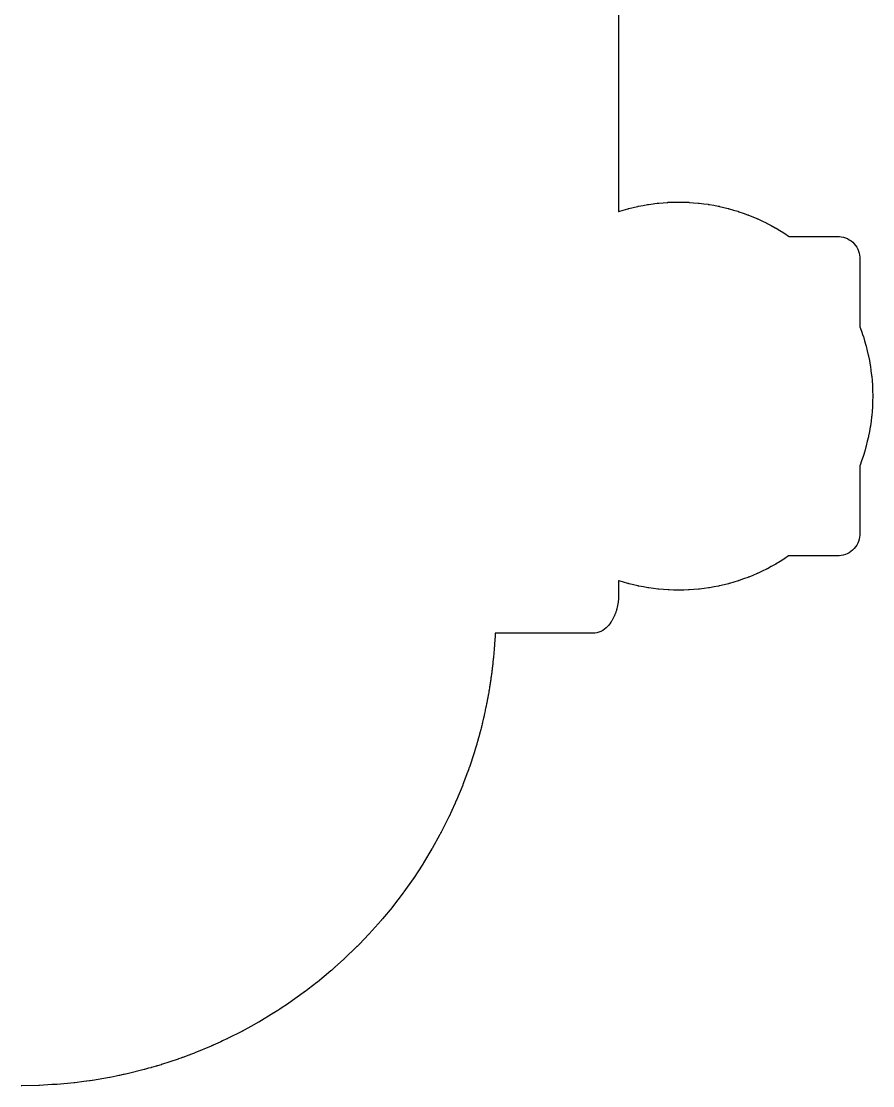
# Model space of a CAD drawing. Header units: metres. Extents: x -39.5 to 39.5, y -22 to 76.8.
# Drawn here: x -0.01 to 39.51, y -22.01 to 27.4 of the extents above; entities that cross this region are included whole.
import ezdxf

# ---------------------------------------------------------------- set-up
doc = ezdxf.new("R2010")
doc.units = ezdxf.units.M

msp = doc.modelspace()

# ---------------------------------------------------------------- linework, layer by layer
at = {"layer": 'CHANNEL'}
for p, q in [((27.71, 33.251), (27.71, 18.567)), ((28.391, 18.757), (28.596, 18.806)), ((28.596, 18.806), (28.609, 18.809)), ((28.609, 18.809), (28.618, 18.811)), ((28.618, 18.811), (28.621, 18.812)), ((28.621, 18.812), (28.623, 18.812)), ((28.623, 18.812), (28.632, 18.814)), ((28.632, 18.814), (28.646, 18.817)), ((28.646, 18.817), (28.853, 18.855)), ((28.853, 18.855), (29.06, 18.894)), ((29.06, 18.894), (29.073, 18.896)), ((29.073, 18.896), (29.082, 18.898)), ((29.082, 18.898), (29.085, 18.898)), ((29.085, 18.898), (29.087, 18.899)), ((29.087, 18.899), (29.096, 18.9)), ((29.096, 18.9), (29.11, 18.902)), ((29.11, 18.902), (29.318, 18.929)), ((29.318, 18.929), (29.404, 18.941)), ((29.404, 18.941), (29.508, 18.955)), ((29.508, 18.955), (29.522, 18.957)), ((29.522, 18.957), (29.545, 18.959)), ((29.545, 18.959), (29.55, 18.96)), ((29.55, 18.96), (29.552, 18.96)), ((29.552, 18.96), (29.555, 18.96)), ((29.555, 18.96), (29.564, 18.961)), ((29.564, 18.961), (29.578, 18.963)), ((29.578, 18.963), (29.786, 18.979)), ((29.786, 18.979), (29.995, 18.996)), ((29.995, 18.996), (30.008, 18.997)), ((30.008, 18.997), (30.017, 18.997)), ((30.017, 18.997), (30.02, 18.997)), ((30.02, 18.997), (30.022, 18.997)), ((30.022, 18.997), (30.025, 18.997)), ((30.025, 18.997), (30.034, 18.998)), ((30.034, 18.998), (30.048, 18.998)), ((30.048, 18.998), (30.257, 19.004)), ((30.257, 19.004), (30.466, 19.01)), ((30.466, 19.01), (30.48, 19.01)), ((30.48, 19.01), (30.489, 19.01)), ((30.489, 19.01), (30.491, 19.01)), ((30.491, 19.01), (30.494, 19.01)), ((30.494, 19.01), (30.496, 19.01)), ((30.496, 19.01), (30.506, 19.01)), ((30.506, 19.01), (30.52, 19.01)), ((30.52, 19.01), (30.729, 19.004)), ((30.729, 19.004), (30.938, 18.999)), ((30.938, 18.999), (30.951, 18.999)), ((30.951, 18.999), (30.96, 18.998)), ((30.96, 18.998), (30.963, 18.998)), ((30.963, 18.998), (30.966, 18.998)), ((30.966, 18.998), (30.968, 18.998)), ((30.968, 18.998), (30.977, 18.997)), ((30.977, 18.997), (30.991, 18.996)), ((30.991, 18.996), (31.199, 18.98)), ((31.199, 18.98), (31.408, 18.964)), ((31.408, 18.964), (31.422, 18.963)), ((31.422, 18.963), (31.431, 18.962)), ((31.431, 18.962), (31.433, 18.962)), ((31.433, 18.962), (31.436, 18.961)), ((31.436, 18.961), (31.438, 18.961)), ((31.438, 18.961), (31.448, 18.96)), ((31.448, 18.96), (31.461, 18.958)), ((31.461, 18.958), (31.668, 18.931)), ((31.668, 18.931), (31.876, 18.904)), ((31.876, 18.904), (31.89, 18.902)), ((31.89, 18.902), (31.898, 18.901)), ((31.898, 18.901), (31.901, 18.9)), ((31.901, 18.9), (31.904, 18.9)), ((31.904, 18.9), (31.906, 18.9)), ((31.906, 18.9), (31.915, 18.898)), ((31.915, 18.898), (31.929, 18.896)), ((31.929, 18.896), (32.134, 18.858)), ((32.134, 18.858), (32.34, 18.82)), ((32.34, 18.82), (32.354, 18.817)), ((32.354, 18.817), (32.362, 18.815)), ((32.362, 18.815), (32.365, 18.815)), ((32.365, 18.815), (32.367, 18.814)), ((32.367, 18.814), (32.37, 18.814)), ((32.37, 18.814), (32.379, 18.812)), ((32.379, 18.812), (32.392, 18.809)), ((32.392, 18.809), (32.596, 18.76)), ((27.71, 18.567), (27.712, 18.568)), ((27.712, 18.568), (27.721, 18.571)), ((27.721, 18.571), (27.734, 18.575)), ((27.734, 18.575), (27.936, 18.635)), ((27.936, 18.635), (28.138, 18.695)), ((28.138, 18.695), (28.151, 18.698)), ((28.151, 18.698), (28.16, 18.701)), ((28.16, 18.701), (28.162, 18.701)), ((28.162, 18.701), (28.165, 18.702)), ((28.165, 18.702), (28.174, 18.704)), ((28.174, 18.704), (28.187, 18.708)), ((28.187, 18.708), (28.391, 18.757)), ((32.596, 18.76), (32.799, 18.712)), ((32.799, 18.712), (32.813, 18.708)), ((32.813, 18.708), (32.824, 18.705)), ((32.824, 18.705), (32.826, 18.705)), ((32.826, 18.705), (32.829, 18.704)), ((32.829, 18.704), (32.838, 18.701)), ((32.838, 18.701), (32.851, 18.698)), ((32.851, 18.698), (33.051, 18.638)), ((33.051, 18.638), (33.252, 18.579)), ((33.252, 18.579), (33.265, 18.575)), ((33.265, 18.575), (33.274, 18.572)), ((33.274, 18.572), (33.276, 18.572)), ((33.276, 18.572), (33.279, 18.571)), ((33.279, 18.571), (33.281, 18.57)), ((33.281, 18.57), (33.29, 18.567)), ((33.29, 18.567), (33.303, 18.563)), ((33.303, 18.563), (33.5, 18.493)), ((33.5, 18.493), (33.697, 18.423)), ((33.697, 18.423), (33.71, 18.419)), ((33.71, 18.419), (33.719, 18.416)), ((33.719, 18.416), (33.721, 18.415)), ((33.721, 18.415), (33.723, 18.414)), ((33.723, 18.414), (33.726, 18.413)), ((33.726, 18.413), (33.734, 18.409)), ((33.734, 18.409), (33.747, 18.404)), ((33.747, 18.404), (33.94, 18.324)), ((33.94, 18.324), (34.134, 18.245)), ((34.134, 18.245), (34.146, 18.239)), ((34.146, 18.239), (34.155, 18.236)), ((34.155, 18.236), (34.157, 18.235)), ((34.157, 18.235), (34.16, 18.233)), ((34.16, 18.233), (34.162, 18.232)), ((34.162, 18.232), (34.17, 18.229)), ((34.17, 18.229), (34.183, 18.223)), ((34.183, 18.223), (34.371, 18.133)), ((34.371, 18.133), (34.56, 18.043)), ((34.56, 18.043), (34.573, 18.037)), ((34.573, 18.037), (34.581, 18.033)), ((34.581, 18.033), (34.583, 18.032)), ((34.583, 18.032), (34.585, 18.031)), ((34.585, 18.031), (34.588, 18.029)), ((34.588, 18.029), (34.596, 18.025)), ((34.596, 18.025), (34.608, 18.019)), ((34.608, 18.019), (34.792, 17.919)), ((34.792, 17.919), (34.976, 17.82)), ((34.976, 17.82), (34.988, 17.813)), ((34.988, 17.813), (34.995, 17.808)), ((34.995, 17.808), (34.998, 17.807)), ((34.998, 17.807), (35, 17.806)), ((35, 17.806), (35.002, 17.805)), ((35.002, 17.805), (35.01, 17.8)), ((35.01, 17.8), (35.022, 17.793)), ((35.022, 17.793), (35.2, 17.684)), ((35.2, 17.684), (35.379, 17.575)), ((35.379, 17.575), (35.39, 17.567)), ((35.39, 17.567), (35.398, 17.562)), ((35.398, 17.562), (35.4, 17.561)), ((35.4, 17.561), (35.402, 17.56)), ((35.402, 17.56), (35.405, 17.558)), ((35.405, 17.558), (35.412, 17.553)), ((35.412, 17.553), (35.424, 17.545)), ((35.424, 17.545), (35.596, 17.427)), ((35.596, 17.427), (35.621, 17.41)), ((35.621, 17.41), (37.913, 17.406)), ((37.913, 17.406), (37.963, 17.405)), ((37.963, 17.405), (38.05, 17.396)), ((38.05, 17.396), (38.147, 17.377)), ((38.147, 17.377), (38.242, 17.348)), ((38.242, 17.348), (38.333, 17.31)), ((38.333, 17.31), (38.421, 17.263)), ((38.421, 17.263), (38.503, 17.208)), ((38.503, 17.208), (38.58, 17.145)), ((38.58, 17.145), (38.65, 17.075)), ((38.65, 17.075), (38.713, 16.998)), ((38.713, 16.998), (38.768, 16.915)), ((38.768, 16.915), (38.814, 16.828)), ((38.814, 16.828), (38.852, 16.736)), ((38.852, 16.736), (38.881, 16.642)), ((38.881, 16.642), (38.9, 16.544)), ((38.9, 16.544), (38.909, 16.457)), ((38.909, 16.457), (38.91, 16.408)), ((38.91, 16.408), (38.91, 13.233)), ((38.91, 13.233), (38.911, 13.232)), ((38.911, 13.232), (38.914, 13.223)), ((38.914, 13.223), (38.919, 13.21)), ((38.919, 13.21), (38.988, 13.013)), ((38.988, 13.013), (39.058, 12.816)), ((39.058, 12.816), (39.063, 12.803)), ((39.063, 12.803), (39.066, 12.794)), ((39.066, 12.794), (39.066, 12.792)), ((39.066, 12.792), (39.067, 12.79)), ((39.067, 12.79), (39.068, 12.787)), ((39.068, 12.787), (39.071, 12.778)), ((39.071, 12.778), (39.075, 12.765)), ((39.075, 12.765), (39.134, 12.565)), ((39.134, 12.565), (39.194, 12.364)), ((39.194, 12.364), (39.198, 12.351)), ((39.198, 12.351), (39.2, 12.342)), ((39.2, 12.342), (39.201, 12.34)), ((39.201, 12.34), (39.202, 12.337)), ((39.202, 12.337), (39.202, 12.335)), ((39.202, 12.335), (39.205, 12.326)), ((39.205, 12.326), (39.208, 12.312)), ((39.208, 12.312), (39.257, 12.109)), ((39.257, 12.109), (39.306, 11.906)), ((39.306, 11.906), (39.309, 11.892)), ((39.309, 11.892), (39.311, 11.884)), ((39.311, 11.884), (39.311, 11.881)), ((39.311, 11.881), (39.312, 11.879)), ((39.312, 11.879), (39.313, 11.876)), ((39.313, 11.876), (39.314, 11.867)), ((39.314, 11.867), (39.317, 11.854)), ((39.317, 11.854), (39.355, 11.648)), ((39.355, 11.648), (39.394, 11.442)), ((39.394, 11.442), (39.396, 11.429)), ((39.396, 11.429), (39.397, 11.42)), ((39.397, 11.42), (39.398, 11.417)), ((39.398, 11.417), (39.398, 11.415)), ((39.398, 11.415), (39.399, 11.412)), ((39.399, 11.412), (39.4, 11.403)), ((39.4, 11.403), (39.402, 11.39)), ((39.402, 11.39), (39.429, 11.182)), ((39.429, 11.182), (39.457, 10.975)), ((39.457, 10.975), (39.459, 10.961)), ((39.459, 10.961), (39.46, 10.952)), ((39.46, 10.952), (39.46, 10.95)), ((39.46, 10.95), (39.46, 10.947)), ((39.46, 10.947), (39.46, 10.945)), ((39.46, 10.945), (39.461, 10.935)), ((39.461, 10.935), (39.463, 10.922)), ((39.463, 10.922), (39.479, 10.713)), ((39.479, 10.713), (39.496, 10.505)), ((39.496, 10.505), (39.497, 10.491)), ((39.497, 10.491), (39.497, 10.482)), ((39.497, 10.482), (39.497, 10.48)), ((39.497, 10.48), (39.497, 10.477)), ((39.497, 10.477), (39.498, 10.474)), ((39.498, 10.474), (39.498, 10.465)), ((39.498, 10.465), (39.499, 10.451)), ((39.499, 10.451), (39.504, 10.242)), ((39.504, 10.242), (39.51, 10.033)), ((39.51, 9.98), (39.504, 9.772)), ((39.51, 10.033), (39.51, 10.02)), ((39.51, 10.02), (39.51, 10.011)), ((39.51, 10.011), (39.51, 10.008)), ((39.51, 10.008), (39.51, 10.005)), ((39.51, 10.005), (39.51, 10.003)), ((39.51, 10.003), (39.51, 9.994)), ((39.51, 9.994), (39.51, 9.98)), ((39.497, 9.511), (39.48, 9.301)), ((39.498, 9.534), (39.497, 9.525)), ((39.497, 9.525), (39.497, 9.511)), ((39.499, 9.548), (39.498, 9.539)), ((39.498, 9.539), (39.498, 9.536)), ((39.498, 9.536), (39.498, 9.534)), ((39.504, 9.772), (39.499, 9.562)), ((39.499, 9.562), (39.499, 9.548)), ((39.459, 9.041), (39.431, 8.832)), ((39.46, 9.054), (39.459, 9.041)), ((39.461, 9.064), (39.46, 9.054)), ((39.462, 9.069), (39.461, 9.066)), ((39.461, 9.066), (39.461, 9.064)), ((39.463, 9.078), (39.462, 9.069)), ((39.464, 9.091), (39.463, 9.078)), ((39.48, 9.301), (39.464, 9.091)), ((39.396, 8.573), (39.358, 8.366)), ((39.398, 8.587), (39.396, 8.573)), ((39.4, 8.596), (39.398, 8.587)), ((39.401, 8.601), (39.4, 8.598)), ((39.4, 8.598), (39.4, 8.596)), ((39.402, 8.61), (39.401, 8.601)), ((39.404, 8.623), (39.402, 8.61)), ((39.431, 8.832), (39.404, 8.623)), ((39.309, 8.109), (39.26, 7.905)), ((39.312, 8.123), (39.309, 8.109)), ((39.314, 8.132), (39.312, 8.123)), ((39.315, 8.134), (39.314, 8.132)), ((39.317, 8.146), (39.315, 8.137)), ((39.315, 8.137), (39.315, 8.134)), ((39.32, 8.159), (39.317, 8.146)), ((39.358, 8.366), (39.32, 8.159)), ((39.138, 7.449), (39.079, 7.247)), ((39.198, 7.651), (39.138, 7.449)), ((39.202, 7.664), (39.198, 7.651)), ((39.204, 7.673), (39.202, 7.664)), ((39.205, 7.676), (39.204, 7.673)), ((39.206, 7.678), (39.205, 7.676)), ((39.208, 7.687), (39.206, 7.678)), ((39.211, 7.7), (39.208, 7.687)), ((39.26, 7.905), (39.211, 7.7)), ((38.993, 7.001), (38.923, 6.802)), ((39.063, 7.199), (38.993, 7.001)), ((39.068, 7.212), (39.063, 7.199)), ((39.071, 7.221), (39.068, 7.212)), ((39.072, 7.226), (39.071, 7.223)), ((39.071, 7.223), (39.071, 7.221)), ((39.075, 7.234), (39.072, 7.226)), ((39.079, 7.247), (39.075, 7.234)), ((38.913, 6.776), (38.91, 6.767)), ((38.91, 6.767), (38.91, 6.767)), ((38.91, 6.767), (38.91, 3.588)), ((38.914, 6.779), (38.913, 6.776)), ((38.915, 6.781), (38.914, 6.779)), ((38.918, 6.789), (38.915, 6.781)), ((38.923, 6.802), (38.918, 6.789)), ((38.909, 3.539), (38.9, 3.452)), ((38.91, 3.588), (38.909, 3.539)), ((38.712, 2.998), (38.649, 2.921)), ((38.767, 3.08), (38.712, 2.998)), ((38.814, 3.168), (38.767, 3.08)), ((38.852, 3.259), (38.814, 3.168)), ((38.881, 3.354), (38.852, 3.259)), ((38.9, 3.452), (38.881, 3.354)), ((35.608, 2.581), (35.435, 2.462)), ((35.621, 2.59), (35.608, 2.581)), ((37.912, 2.59), (35.621, 2.59)), ((37.961, 2.591), (37.912, 2.59)), ((38.048, 2.6), (37.961, 2.591)), ((38.146, 2.619), (38.048, 2.6)), ((38.241, 2.648), (38.146, 2.619)), ((38.332, 2.686), (38.241, 2.648)), ((38.42, 2.733), (38.332, 2.686)), ((38.502, 2.788), (38.42, 2.733)), ((38.579, 2.851), (38.502, 2.788)), ((38.649, 2.921), (38.579, 2.851)), ((34.599, 1.977), (34.597, 1.975)), ((34.607, 1.981), (34.599, 1.977)), ((34.62, 1.987), (34.607, 1.981)), ((34.804, 2.088), (34.62, 1.987)), ((34.989, 2.188), (34.804, 2.088)), ((35.001, 2.195), (34.989, 2.188)), ((35.009, 2.2), (35.001, 2.195)), ((35.011, 2.201), (35.009, 2.2)), ((35.014, 2.202), (35.011, 2.201)), ((35.022, 2.207), (35.014, 2.202)), ((35.033, 2.214), (35.022, 2.207)), ((35.213, 2.324), (35.033, 2.214)), ((35.392, 2.434), (35.213, 2.324)), ((35.404, 2.441), (35.392, 2.434)), ((35.411, 2.446), (35.404, 2.441)), ((35.414, 2.448), (35.411, 2.446)), ((35.416, 2.449), (35.414, 2.448)), ((35.423, 2.454), (35.416, 2.449)), ((35.435, 2.462), (35.423, 2.454)), ((33.514, 1.512), (33.315, 1.441)), ((33.712, 1.582), (33.514, 1.512)), ((33.725, 1.587), (33.712, 1.582)), ((33.733, 1.59), (33.725, 1.587)), ((33.736, 1.591), (33.733, 1.59)), ((33.738, 1.592), (33.736, 1.591)), ((33.747, 1.595), (33.738, 1.592)), ((33.759, 1.6), (33.747, 1.595)), ((33.954, 1.681), (33.759, 1.6)), ((34.148, 1.762), (33.954, 1.681)), ((34.161, 1.767), (34.148, 1.762)), ((34.169, 1.771), (34.161, 1.767)), ((34.172, 1.772), (34.169, 1.771)), ((34.174, 1.773), (34.172, 1.772)), ((34.182, 1.777), (34.174, 1.773)), ((34.195, 1.783), (34.182, 1.777)), ((34.384, 1.873), (34.195, 1.783)), ((34.574, 1.964), (34.384, 1.873)), ((34.587, 1.97), (34.574, 1.964)), ((34.595, 1.974), (34.587, 1.97)), ((34.597, 1.975), (34.595, 1.974)), ((27.711, 1.432), (27.71, 1.433)), ((27.71, 1.433), (27.71, 0.696)), ((27.72, 1.43), (27.711, 1.432)), ((27.723, 1.429), (27.72, 1.43)), ((27.725, 1.428), (27.723, 1.429)), ((27.734, 1.425), (27.725, 1.428)), ((27.747, 1.421), (27.734, 1.425)), ((27.949, 1.362), (27.747, 1.421)), ((28.15, 1.302), (27.949, 1.362)), ((28.164, 1.298), (28.15, 1.302)), ((28.172, 1.296), (28.164, 1.298)), ((28.175, 1.295), (28.172, 1.296)), ((28.178, 1.294), (28.175, 1.295)), ((28.186, 1.292), (28.178, 1.294)), ((28.2, 1.289), (28.186, 1.292)), ((28.404, 1.24), (28.2, 1.289)), ((28.609, 1.191), (28.404, 1.24)), ((28.622, 1.188), (28.609, 1.191)), ((28.631, 1.186), (28.622, 1.188)), ((28.634, 1.185), (28.631, 1.186)), ((28.636, 1.185), (28.634, 1.185)), ((28.645, 1.183), (28.636, 1.185)), ((28.659, 1.18), (28.645, 1.183)), ((28.866, 1.142), (28.659, 1.18)), ((29.072, 1.104), (28.866, 1.142)), ((29.086, 1.102), (29.072, 1.104)), ((29.095, 1.1), (29.086, 1.102)), ((29.098, 1.1), (29.095, 1.1)), ((29.1, 1.099), (29.098, 1.1)), ((29.109, 1.098), (29.1, 1.099)), ((29.123, 1.096), (29.109, 1.098)), ((29.332, 1.069), (29.123, 1.096)), ((29.54, 1.041), (29.332, 1.069)), ((29.554, 1.04), (29.54, 1.041)), ((29.563, 1.039), (29.554, 1.04)), ((29.565, 1.039), (29.563, 1.039)), ((29.568, 1.038), (29.565, 1.039)), ((29.577, 1.037), (29.568, 1.038)), ((29.591, 1.036), (29.577, 1.037)), ((29.8, 1.02), (29.591, 1.036)), ((30.01, 1.003), (29.8, 1.02)), ((30.024, 1.003), (30.01, 1.003)), ((30.033, 1.002), (30.024, 1.003)), ((30.036, 1.002), (30.033, 1.002)), ((30.039, 1.002), (30.036, 1.002)), ((30.047, 1.001), (30.039, 1.002)), ((30.061, 1.001), (30.047, 1.001)), ((30.271, 0.996), (30.061, 1.001)), ((30.482, 0.99), (30.271, 0.996)), ((30.496, 0.99), (30.482, 0.99)), ((30.505, 0.99), (30.496, 0.99)), ((30.507, 0.99), (30.505, 0.99)), ((30.51, 0.99), (30.507, 0.99)), ((30.519, 0.99), (30.51, 0.99)), ((30.533, 0.99), (30.519, 0.99)), ((30.743, 0.996), (30.533, 0.99)), ((30.953, 1.002), (30.743, 0.996)), ((30.967, 1.002), (30.953, 1.002)), ((30.976, 1.003), (30.967, 1.002)), ((30.979, 1.003), (30.976, 1.003)), ((30.982, 1.003), (30.979, 1.003)), ((30.99, 1.003), (30.982, 1.003)), ((31.004, 1.004), (30.99, 1.003)), ((31.214, 1.021), (31.004, 1.004)), ((31.424, 1.038), (31.214, 1.021)), ((31.437, 1.039), (31.424, 1.038)), ((31.447, 1.04), (31.437, 1.039)), ((31.449, 1.04), (31.447, 1.04)), ((31.452, 1.04), (31.449, 1.04)), ((31.461, 1.041), (31.452, 1.04)), ((31.474, 1.043), (31.461, 1.041)), ((31.683, 1.071), (31.474, 1.043)), ((31.891, 1.098), (31.683, 1.071)), ((31.905, 1.1), (31.891, 1.098)), ((31.914, 1.102), (31.905, 1.1)), ((31.917, 1.102), (31.914, 1.102)), ((31.92, 1.103), (31.917, 1.102)), ((31.928, 1.104), (31.92, 1.103)), ((31.942, 1.106), (31.928, 1.104)), ((32.149, 1.145), (31.942, 1.106)), ((32.355, 1.183), (32.149, 1.145)), ((32.369, 1.186), (32.355, 1.183)), ((32.378, 1.188), (32.369, 1.186)), ((32.381, 1.188), (32.378, 1.188)), ((32.383, 1.189), (32.381, 1.188)), ((32.392, 1.191), (32.383, 1.189)), ((32.405, 1.194), (32.392, 1.191)), ((32.61, 1.243), (32.405, 1.194)), ((32.814, 1.292), (32.61, 1.243)), ((32.828, 1.296), (32.814, 1.292)), ((32.837, 1.298), (32.828, 1.296)), ((32.839, 1.299), (32.837, 1.298)), ((32.842, 1.3), (32.839, 1.299)), ((32.85, 1.302), (32.842, 1.3)), ((32.864, 1.306), (32.85, 1.302)), ((33.065, 1.366), (32.864, 1.306)), ((33.267, 1.426), (33.065, 1.366)), ((33.28, 1.43), (33.267, 1.426)), ((33.289, 1.432), (33.28, 1.43)), ((33.291, 1.433), (33.289, 1.432)), ((33.294, 1.434), (33.291, 1.433)), ((33.302, 1.437), (33.294, 1.434)), ((33.315, 1.441), (33.302, 1.437)), ((27.701, 0.501), (27.697, 0.472)), ((27.704, 0.536), (27.701, 0.501)), ((27.706, 0.571), (27.704, 0.536)), ((27.71, 0.67), (27.706, 0.571)), ((27.71, 0.696), (27.71, 0.684)), ((27.71, 0.684), (27.71, 0.67)), ((27.603, 0.023), (27.593, -0.009)), ((27.613, 0.055), (27.603, 0.023)), ((27.624, 0.087), (27.613, 0.055)), ((27.632, 0.12), (27.624, 0.087)), ((27.657, 0.218), (27.632, 0.12)), ((27.663, 0.244), (27.657, 0.218)), ((27.668, 0.271), (27.663, 0.244)), ((27.685, 0.371), (27.668, 0.271)), ((27.691, 0.406), (27.685, 0.371)), ((27.694, 0.441), (27.691, 0.406)), ((27.697, 0.472), (27.694, 0.441)), ((27.376, -0.468), (27.353, -0.503)), ((27.398, -0.432), (27.376, -0.468)), ((27.418, -0.396), (27.398, -0.432)), ((27.438, -0.362), (27.418, -0.396)), ((27.453, -0.335), (27.438, -0.362)), ((27.467, -0.307), (27.453, -0.335)), ((27.511, -0.216), (27.467, -0.307)), ((27.522, -0.192), (27.511, -0.216)), ((27.533, -0.167), (27.522, -0.192)), ((27.57, -0.072), (27.533, -0.167)), ((27.582, -0.041), (27.57, -0.072)), ((27.593, -0.009), (27.582, -0.041)), ((26.711, -0.982), (26.616, -1.001)), ((26.804, -0.955), (26.711, -0.982)), ((26.894, -0.919), (26.804, -0.955)), ((26.979, -0.875), (26.894, -0.919)), ((27.06, -0.822), (26.979, -0.875)), ((27.136, -0.762), (27.06, -0.822)), ((27.206, -0.695), (27.136, -0.762)), ((27.261, -0.631), (27.206, -0.695)), ((27.29, -0.592), (27.261, -0.631)), ((27.353, -0.503), (27.29, -0.592)), ((21.961, -1.466), (21.959, -1.494)), ((21.967, -1.365), (21.961, -1.466)), ((21.97, -1.327), (21.967, -1.365)), ((21.971, -1.314), (21.97, -1.327)), ((21.98, -1.153), (21.971, -1.302)), ((21.971, -1.302), (21.971, -1.314)), ((21.981, -1.138), (21.98, -1.153)), ((21.983, -1.086), (21.981, -1.122)), ((21.981, -1.122), (21.981, -1.138)), ((21.987, -1.01), (21.983, -1.086)), ((26.483, -1.01), (21.987, -1.01)), ((26.532, -1.009), (26.483, -1.01)), ((26.616, -1.001), (26.532, -1.009)), ((21.923, -1.954), (21.921, -1.979)), ((21.924, -1.947), (21.923, -1.954)), ((21.928, -1.898), (21.924, -1.947)), ((21.931, -1.867), (21.928, -1.898)), ((21.935, -1.815), (21.931, -1.867)), ((21.939, -1.768), (21.935, -1.815)), ((21.941, -1.737), (21.939, -1.768)), ((21.942, -1.728), (21.941, -1.737)), ((21.945, -1.691), (21.942, -1.728)), ((21.947, -1.664), (21.945, -1.691)), ((21.948, -1.647), (21.947, -1.664)), ((21.949, -1.635), (21.948, -1.647)), ((21.954, -1.567), (21.949, -1.635)), ((21.957, -1.526), (21.954, -1.567)), ((21.958, -1.514), (21.957, -1.526)), ((21.959, -1.494), (21.958, -1.514)), ((21.873, -2.454), (21.867, -2.503)), ((21.875, -2.432), (21.873, -2.454)), ((21.878, -2.411), (21.875, -2.432)), ((21.879, -2.4), (21.878, -2.411)), ((21.88, -2.387), (21.879, -2.4)), ((21.882, -2.372), (21.88, -2.387)), ((21.884, -2.351), (21.882, -2.372)), ((21.899, -2.204), (21.884, -2.351)), ((21.901, -2.192), (21.899, -2.204)), ((21.903, -2.167), (21.901, -2.185)), ((21.901, -2.185), (21.901, -2.192)), ((21.913, -2.061), (21.903, -2.167)), ((21.919, -1.998), (21.913, -2.061)), ((21.92, -1.993), (21.919, -1.998)), ((21.921, -1.979), (21.92, -1.993)), ((21.811, -2.949), (21.807, -2.981)), ((21.814, -2.929), (21.811, -2.949)), ((21.818, -2.898), (21.814, -2.929)), ((21.826, -2.839), (21.818, -2.898)), ((21.828, -2.826), (21.826, -2.839)), ((21.829, -2.818), (21.828, -2.826)), ((21.83, -2.805), (21.829, -2.818)), ((21.832, -2.793), (21.83, -2.805)), ((21.837, -2.755), (21.832, -2.793)), ((21.844, -2.701), (21.837, -2.755)), ((21.847, -2.678), (21.844, -2.701)), ((21.849, -2.66), (21.847, -2.67)), ((21.847, -2.67), (21.847, -2.678)), ((21.852, -2.635), (21.849, -2.66)), ((21.854, -2.617), (21.852, -2.635)), ((21.856, -2.603), (21.854, -2.617)), ((21.857, -2.588), (21.856, -2.603)), ((21.861, -2.555), (21.857, -2.588)), ((21.867, -2.503), (21.861, -2.555)), ((21.738, -3.449), (21.736, -3.464)), ((21.741, -3.431), (21.738, -3.449)), ((21.742, -3.425), (21.741, -3.431)), ((21.743, -3.415), (21.742, -3.425)), ((21.751, -3.364), (21.743, -3.415)), ((21.76, -3.306), (21.751, -3.364)), ((21.762, -3.293), (21.76, -3.306)), ((21.764, -3.279), (21.762, -3.293)), ((21.767, -3.262), (21.764, -3.279)), ((21.77, -3.24), (21.767, -3.262)), ((21.773, -3.224), (21.77, -3.24)), ((21.775, -3.208), (21.773, -3.224)), ((21.777, -3.194), (21.775, -3.208)), ((21.779, -3.182), (21.777, -3.194)), ((21.781, -3.167), (21.779, -3.182)), ((21.784, -3.144), (21.781, -3.167)), ((21.794, -3.072), (21.784, -3.144)), ((21.8, -3.031), (21.794, -3.072)), ((21.802, -3.016), (21.8, -3.031)), ((21.805, -3), (21.802, -3.016)), ((21.806, -2.991), (21.805, -3)), ((21.807, -2.981), (21.806, -2.991)), ((21.657, -3.925), (21.65, -3.964)), ((21.661, -3.901), (21.657, -3.925)), ((21.667, -3.869), (21.661, -3.901)), ((21.671, -3.851), (21.667, -3.869)), ((21.673, -3.837), (21.671, -3.851)), ((21.676, -3.82), (21.673, -3.837)), ((21.687, -3.757), (21.676, -3.82)), ((21.697, -3.698), (21.687, -3.757)), ((21.699, -3.685), (21.697, -3.698)), ((21.701, -3.676), (21.699, -3.685)), ((21.703, -3.665), (21.701, -3.676)), ((21.705, -3.651), (21.703, -3.665)), ((21.708, -3.636), (21.705, -3.651)), ((21.71, -3.619), (21.708, -3.636)), ((21.721, -3.557), (21.71, -3.619)), ((21.732, -3.484), (21.721, -3.557)), ((21.736, -3.464), (21.732, -3.484)), ((21.561, -4.424), (21.545, -4.497)), ((21.564, -4.408), (21.561, -4.424)), ((21.567, -4.393), (21.564, -4.408)), ((21.568, -4.388), (21.567, -4.393)), ((21.569, -4.384), (21.568, -4.388)), ((21.57, -4.378), (21.569, -4.384)), ((21.588, -4.289), (21.57, -4.378)), ((21.597, -4.242), (21.588, -4.289)), ((21.601, -4.223), (21.597, -4.242)), ((21.605, -4.205), (21.601, -4.223)), ((21.609, -4.182), (21.605, -4.205)), ((21.613, -4.16), (21.609, -4.182)), ((21.62, -4.122), (21.613, -4.16)), ((21.633, -4.054), (21.62, -4.122)), ((21.634, -4.048), (21.633, -4.054)), ((21.636, -4.042), (21.634, -4.048)), ((21.637, -4.032), (21.636, -4.042)), ((21.641, -4.016), (21.637, -4.032)), ((21.65, -3.964), (21.641, -4.016)), ((21.451, -4.928), (21.442, -4.967)), ((21.454, -4.914), (21.451, -4.928)), ((21.457, -4.902), (21.454, -4.914)), ((21.458, -4.897), (21.457, -4.902)), ((21.459, -4.893), (21.458, -4.897)), ((21.46, -4.889), (21.459, -4.893)), ((21.47, -4.845), (21.46, -4.889)), ((21.479, -4.804), (21.47, -4.845)), ((21.483, -4.788), (21.479, -4.804)), ((21.487, -4.768), (21.483, -4.788)), ((21.491, -4.754), (21.487, -4.768)), ((21.494, -4.739), (21.491, -4.754)), ((21.508, -4.672), (21.494, -4.739)), ((21.523, -4.603), (21.508, -4.672)), ((21.524, -4.598), (21.523, -4.603)), ((21.527, -4.585), (21.524, -4.598)), ((21.531, -4.569), (21.527, -4.585)), ((21.545, -4.497), (21.531, -4.569)), ((21.333, -5.416), (21.32, -5.468)), ((21.347, -5.362), (21.333, -5.416)), ((21.352, -5.343), (21.347, -5.362)), ((21.353, -5.336), (21.352, -5.343)), ((21.367, -5.282), (21.353, -5.336)), ((21.381, -5.225), (21.367, -5.282)), ((21.384, -5.213), (21.381, -5.225)), ((21.387, -5.2), (21.384, -5.213)), ((21.39, -5.187), (21.387, -5.2)), ((21.393, -5.175), (21.39, -5.187)), ((21.401, -5.139), (21.393, -5.175)), ((21.416, -5.08), (21.401, -5.139)), ((21.419, -5.067), (21.416, -5.08)), ((21.422, -5.054), (21.419, -5.067)), ((21.429, -5.022), (21.422, -5.054)), ((21.436, -4.995), (21.429, -5.022)), ((21.442, -4.967), (21.436, -4.995)), ((21.197, -5.927), (21.195, -5.933)), ((21.201, -5.911), (21.197, -5.927)), ((21.205, -5.9), (21.201, -5.911)), ((21.211, -5.875), (21.205, -5.9)), ((21.218, -5.851), (21.211, -5.875)), ((21.221, -5.84), (21.218, -5.851)), ((21.224, -5.831), (21.221, -5.84)), ((21.229, -5.811), (21.224, -5.831)), ((21.234, -5.794), (21.229, -5.811)), ((21.238, -5.778), (21.234, -5.794)), ((21.241, -5.768), (21.238, -5.778)), ((21.245, -5.754), (21.241, -5.768)), ((21.249, -5.739), (21.245, -5.754)), ((21.253, -5.724), (21.249, -5.739)), ((21.255, -5.715), (21.253, -5.724)), ((21.258, -5.705), (21.255, -5.715)), ((21.264, -5.68), (21.258, -5.705)), ((21.272, -5.653), (21.264, -5.68)), ((21.274, -5.643), (21.272, -5.653)), ((21.278, -5.63), (21.274, -5.643)), ((21.283, -5.611), (21.278, -5.63)), ((21.285, -5.601), (21.283, -5.611)), ((21.288, -5.59), (21.285, -5.601)), ((21.301, -5.542), (21.288, -5.59)), ((21.305, -5.526), (21.301, -5.542)), ((21.311, -5.501), (21.305, -5.526)), ((21.315, -5.489), (21.311, -5.501)), ((21.317, -5.479), (21.315, -5.489)), ((21.32, -5.468), (21.317, -5.479)), ((21.056, -6.41), (21.051, -6.427)), ((21.058, -6.402), (21.056, -6.41)), ((21.063, -6.386), (21.058, -6.402)), ((21.066, -6.376), (21.063, -6.386)), ((21.07, -6.363), (21.066, -6.376)), ((21.073, -6.353), (21.07, -6.363)), ((21.074, -6.35), (21.073, -6.353)), ((21.075, -6.346), (21.074, -6.35)), ((21.078, -6.337), (21.075, -6.346)), ((21.082, -6.324), (21.078, -6.337)), ((21.087, -6.308), (21.082, -6.324)), ((21.09, -6.297), (21.087, -6.308)), ((21.094, -6.282), (21.09, -6.297)), ((21.101, -6.261), (21.094, -6.282)), ((21.104, -6.251), (21.101, -6.261)), ((21.105, -6.246), (21.104, -6.251)), ((21.109, -6.234), (21.105, -6.246)), ((21.114, -6.217), (21.109, -6.234)), ((21.118, -6.203), (21.114, -6.217)), ((21.121, -6.193), (21.118, -6.203)), ((21.125, -6.178), (21.121, -6.193)), ((21.129, -6.164), (21.125, -6.178)), ((21.138, -6.133), (21.129, -6.164)), ((21.144, -6.114), (21.138, -6.133)), ((21.147, -6.101), (21.144, -6.114)), ((21.151, -6.087), (21.147, -6.101)), ((21.156, -6.071), (21.151, -6.087)), ((21.162, -6.052), (21.156, -6.071)), ((21.171, -6.019), (21.162, -6.052)), ((21.173, -6.012), (21.171, -6.019)), ((21.176, -6.002), (21.173, -6.012)), ((21.181, -5.983), (21.176, -6.002)), ((21.186, -5.966), (21.181, -5.983)), ((21.19, -5.951), (21.186, -5.966)), ((21.195, -5.933), (21.19, -5.951)), ((21.008, -6.564), (20.793, -7.216)), ((21.011, -6.556), (21.008, -6.564)), ((21.013, -6.548), (21.011, -6.556)), ((21.015, -6.544), (21.013, -6.548)), ((21.017, -6.536), (21.015, -6.542)), ((21.015, -6.542), (21.015, -6.544)), ((21.02, -6.528), (21.017, -6.536)), ((21.021, -6.524), (21.02, -6.528)), ((21.024, -6.514), (21.021, -6.524)), ((21.025, -6.511), (21.024, -6.514)), ((21.026, -6.506), (21.025, -6.511)), ((21.03, -6.496), (21.026, -6.506)), ((21.033, -6.484), (21.03, -6.496)), ((21.034, -6.481), (21.033, -6.484)), ((21.035, -6.478), (21.034, -6.481)), ((21.041, -6.458), (21.035, -6.478)), ((21.044, -6.45), (21.041, -6.458)), ((21.046, -6.444), (21.044, -6.45)), ((21.047, -6.438), (21.046, -6.444)), ((21.051, -6.427), (21.047, -6.438)), ((20.747, -7.343), (20.719, -7.425)), ((20.785, -7.241), (20.747, -7.343)), ((20.789, -7.228), (20.785, -7.241)), ((20.793, -7.216), (20.789, -7.228)), ((20.71, -7.451), (20.492, -8.031)), ((20.715, -7.438), (20.71, -7.451)), ((20.719, -7.425), (20.715, -7.438)), ((20.484, -8.053), (20.195, -8.751)), ((20.488, -8.042), (20.484, -8.053)), ((20.492, -8.031), (20.488, -8.042)), ((20.154, -8.842), (20.13, -8.9)), ((20.184, -8.777), (20.154, -8.842)), ((20.19, -8.763), (20.184, -8.777)), ((20.195, -8.751), (20.19, -8.763)), ((20.119, -8.925), (19.835, -9.539)), ((20.125, -8.912), (20.119, -8.925)), ((20.13, -8.9), (20.125, -8.912)), ((19.825, -9.561), (19.484, -10.238)), ((19.83, -9.55), (19.825, -9.561)), ((19.835, -9.539), (19.83, -9.55)), ((19.423, -10.353), (19.068, -10.994)), ((19.43, -10.34), (19.423, -10.353)), ((19.436, -10.329), (19.43, -10.34)), ((19.452, -10.296), (19.436, -10.329)), ((19.471, -10.263), (19.452, -10.296)), ((19.478, -10.25), (19.471, -10.263)), ((19.484, -10.238), (19.478, -10.25)), ((19.055, -11.016), (18.663, -11.668)), ((19.062, -11.004), (19.055, -11.016)), ((19.068, -10.994), (19.062, -11.004)), ((18.626, -11.726), (18.194, -12.387)), ((18.634, -11.714), (18.626, -11.726)), ((18.64, -11.704), (18.634, -11.714)), ((18.644, -11.697), (18.64, -11.704)), ((18.648, -11.691), (18.644, -11.697)), ((18.656, -11.679), (18.648, -11.691)), ((18.663, -11.668), (18.656, -11.679)), ((18.179, -12.409), (17.748, -13.017)), ((18.187, -12.397), (18.179, -12.409)), ((18.194, -12.387), (18.187, -12.397)), ((17.721, -13.054), (17.218, -13.711)), ((17.729, -13.043), (17.721, -13.054)), ((17.732, -13.039), (17.729, -13.043)), ((17.743, -13.024), (17.732, -13.039)), ((17.748, -13.017), (17.743, -13.024)), ((17.201, -13.731), (16.764, -14.263)), ((17.21, -13.721), (17.201, -13.731)), ((17.218, -13.711), (17.21, -13.721)), ((16.712, -14.323), (16.703, -14.333)), ((16.731, -14.3), (16.712, -14.323)), ((16.746, -14.284), (16.731, -14.3)), ((16.755, -14.273), (16.746, -14.284)), ((16.764, -14.263), (16.755, -14.273)), ((16.694, -14.344), (16.145, -14.959)), ((16.703, -14.333), (16.694, -14.344)), ((16.128, -14.978), (15.692, -15.434)), ((16.137, -14.968), (16.128, -14.978)), ((16.145, -14.959), (16.137, -14.968)), ((15.573, -15.553), (14.982, -16.124)), ((15.584, -15.543), (15.573, -15.553)), ((15.593, -15.534), (15.584, -15.543)), ((15.638, -15.487), (15.593, -15.534)), ((15.672, -15.454), (15.638, -15.487)), ((15.682, -15.444), (15.672, -15.454)), ((15.692, -15.434), (15.682, -15.444)), ((14.964, -16.14), (14.538, -16.526)), ((14.974, -16.132), (14.964, -16.14)), ((14.982, -16.124), (14.974, -16.132)), ((14.366, -16.675), (13.735, -17.198)), ((14.377, -16.666), (14.366, -16.675)), ((14.386, -16.657), (14.377, -16.666)), ((14.464, -16.588), (14.386, -16.657)), ((14.517, -16.544), (14.464, -16.588)), ((14.528, -16.534), (14.517, -16.544)), ((14.538, -16.526), (14.528, -16.534)), ((13.717, -17.213), (13.308, -17.531)), ((13.727, -17.205), (13.717, -17.213)), ((13.735, -17.198), (13.727, -17.205)), ((13.077, -17.704), (12.412, -18.176)), ((13.089, -17.695), (13.077, -17.704)), ((13.099, -17.687), (13.089, -17.695)), ((13.215, -17.599), (13.099, -17.687)), ((13.286, -17.547), (13.215, -17.599)), ((13.298, -17.539), (13.286, -17.547)), ((13.308, -17.531), (13.298, -17.539)), ((12.393, -18.189), (12.01, -18.445)), ((12.403, -18.182), (12.393, -18.189)), ((12.412, -18.176), (12.403, -18.182)), ((11.715, -18.633), (11.019, -19.053)), ((11.728, -18.625), (11.715, -18.633)), ((11.739, -18.618), (11.728, -18.625)), ((11.899, -18.513), (11.739, -18.618)), ((11.986, -18.46), (11.899, -18.513)), ((11.999, -18.452), (11.986, -18.46)), ((12.01, -18.445), (11.999, -18.452)), ((10.641, -19.267), (10.335, -19.432)), ((10.65, -19.262), (10.641, -19.267)), ((11.001, -19.064), (10.65, -19.262)), ((11.01, -19.058), (11.001, -19.064)), ((11.019, -19.053), (11.01, -19.058)), ((10.259, -19.473), (9.563, -19.824)), ((10.268, -19.468), (10.259, -19.473)), ((10.277, -19.463), (10.268, -19.468)), ((10.286, -19.458), (10.277, -19.463)), ((10.289, -19.457), (10.286, -19.458)), ((10.301, -19.451), (10.289, -19.457)), ((10.312, -19.445), (10.301, -19.451)), ((10.335, -19.432), (10.312, -19.445)), ((8.803, -20.173), (8.055, -20.483)), ((8.816, -20.167), (8.803, -20.173)), ((8.828, -20.162), (8.816, -20.167)), ((8.858, -20.148), (8.828, -20.162)), ((8.882, -20.138), (8.858, -20.148)), ((8.893, -20.134), (8.882, -20.138)), ((8.902, -20.129), (8.893, -20.134)), ((9.226, -19.983), (8.902, -20.129)), ((9.238, -19.978), (9.226, -19.983)), ((9.249, -19.972), (9.238, -19.978)), ((9.335, -19.93), (9.249, -19.972)), ((9.54, -19.835), (9.335, -19.93)), ((9.552, -19.829), (9.54, -19.835)), ((9.563, -19.824), (9.552, -19.829)), ((7.394, -20.729), (7.294, -20.766)), ((7.463, -20.706), (7.394, -20.729)), ((7.474, -20.702), (7.463, -20.706)), ((7.484, -20.699), (7.474, -20.702)), ((7.763, -20.595), (7.484, -20.699)), ((7.776, -20.591), (7.763, -20.595)), ((7.787, -20.586), (7.776, -20.591)), ((7.843, -20.563), (7.787, -20.586)), ((8.033, -20.492), (7.843, -20.563)), ((8.045, -20.487), (8.033, -20.492)), ((8.055, -20.483), (8.045, -20.487)), ((5.905, -21.2), (5.719, -21.254)), ((6.007, -21.174), (5.905, -21.2)), ((6.019, -21.171), (6.007, -21.174)), ((6.03, -21.168), (6.019, -21.171)), ((6.26, -21.101), (6.03, -21.168)), ((6.273, -21.097), (6.26, -21.101)), ((6.285, -21.093), (6.273, -21.097)), ((6.316, -21.083), (6.285, -21.093)), ((6.481, -21.034), (6.316, -21.083)), ((6.493, -21.031), (6.481, -21.034)), ((6.502, -21.027), (6.493, -21.031)), ((7.268, -20.775), (6.502, -21.027)), ((7.282, -20.771), (7.268, -20.775)), ((7.294, -20.766), (7.282, -20.771)), ((4.085, -21.627), (3.296, -21.762)), ((4.1, -21.625), (4.085, -21.627)), ((4.112, -21.622), (4.1, -21.625)), ((4.402, -21.562), (4.112, -21.622)), ((4.523, -21.54), (4.402, -21.562)), ((4.536, -21.538), (4.523, -21.54)), ((4.547, -21.535), (4.536, -21.538)), ((4.725, -21.497), (4.547, -21.535)), ((4.739, -21.494), (4.725, -21.497)), ((4.75, -21.491), (4.739, -21.494)), ((4.762, -21.488), (4.75, -21.491)), ((4.894, -21.459), (4.762, -21.488)), ((4.904, -21.457), (4.894, -21.459)), ((4.913, -21.455), (4.904, -21.457)), ((5.693, -21.261), (4.913, -21.455)), ((5.707, -21.257), (5.693, -21.261)), ((5.719, -21.254), (5.707, -21.257)), ((0.001, -22.01), (-0.013, -22.01)), ((0.014, -22.01), (0.001, -22.01)), ((0.811, -21.995), (0.014, -22.01)), ((0.826, -21.995), (0.811, -21.995)), ((0.839, -21.994), (0.826, -21.995)), ((1.417, -21.961), (0.839, -21.994)), ((1.496, -21.959), (1.417, -21.961)), ((1.51, -21.958), (1.496, -21.959)), ((1.522, -21.957), (1.51, -21.958)), ((1.59, -21.953), (1.522, -21.957)), ((1.598, -21.952), (1.59, -21.953)), ((1.645, -21.948), (1.598, -21.952)), ((1.654, -21.948), (1.645, -21.948)), ((1.661, -21.947), (1.654, -21.948)), ((2.455, -21.873), (1.661, -21.947)), ((2.47, -21.871), (2.455, -21.873)), ((2.483, -21.869), (2.47, -21.871)), ((2.901, -21.814), (2.483, -21.869)), ((3.017, -21.802), (2.901, -21.814)), ((3.03, -21.8), (3.017, -21.802)), ((3.042, -21.799), (3.03, -21.8)), ((3.166, -21.781), (3.042, -21.799)), ((3.179, -21.779), (3.166, -21.781)), ((3.188, -21.778), (3.179, -21.779)), ((3.279, -21.764), (3.188, -21.778)), ((3.288, -21.763), (3.279, -21.764)), ((3.296, -21.762), (3.288, -21.763))]:
    msp.add_line(p, q, dxfattribs=at)

doc.saveas('drawing.dxf')
